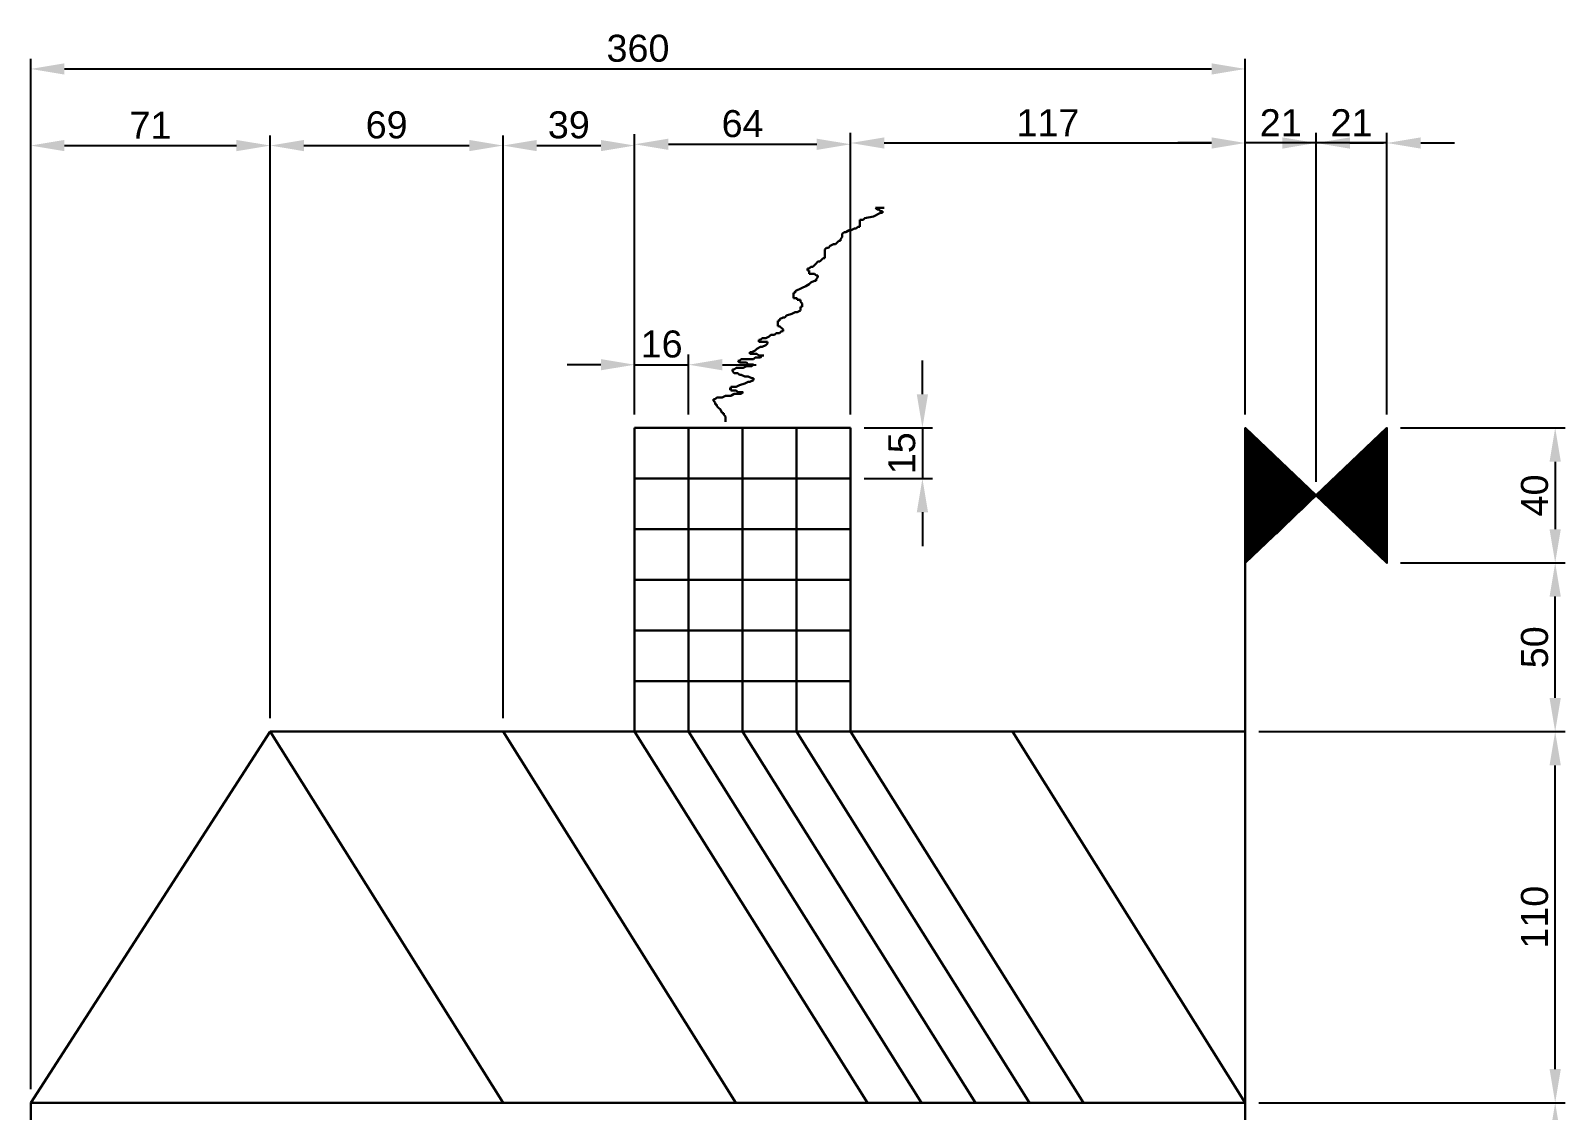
# Model space of a CAD drawing. Header units: inches. Extents: x -261 to 455, y -182 to 438.
# Drawn here: x 0 to 454.9, y 117.8 to 437.7 of the extents above; entities that cross this region are included whole.
import ezdxf

# ---------------------------------------------------------------- set-up
doc = ezdxf.new("R2010")
doc.units = ezdxf.units.IN
doc.header["$MEASUREMENT"] = 0
doc.header["$PDSIZE"] = 5
doc.layers.add('Matmenys', color=150, linetype='Continuous')
doc.layers.add('Pagrindinis', color=7, linetype='Continuous', lineweight=30)
doc.styles.get("Standard").update_dxf_attribs({"font": 'arial.ttf'})
doc.dimstyles.new('Paprastas', dxfattribs={"dimtxt": 8, "dimasz": 10, "dimexe": 3, "dimexo": 4, "dimgap": 2, "dimtad": 1, "dimdec": 4, "dimdsep": 46, "dimtxsty": 'Standard', "dimcen": 0.09, "dimadec": 0, "dimazin": 0, "dimtfac": 1, "dimtdec": 4, "dimtmove": 0, "dimatfit": 1, "dimfxl": 1, "dimtolj": 1, "dimtzin": 0, "dimarcsym": 0})

# ---------------------------------------------------------------- blocks, each defined once
blk = doc.blocks.new('*D40')
at = {"layer": 'Defpoints', "color": 0, "transparency": 16777216}
for p in [(360, 120), (451.85, 120), (320, 80)]:
    blk.add_point(p, dxfattribs=at)
at = {"layer": 'Matmenys', "color": 0, "lineweight": -2, "transparency": 16777216}
for p, q in [((364, 120), (454.85, 120)), ((451.85, 90), (451.85, 110)), ((324, 80), (454.85, 80))]:
    blk.add_line(p, q, dxfattribs=at)
at = {"layer": 'Matmenys', "color": 0, "transparency": 16777216}
for points in [[(450.18, 110), (453.52, 110), (451.85, 120)], [(450.18, 90), (453.52, 90), (451.85, 80)]]:
    blk.add_solid(points, dxfattribs=at)
at = {"layer": 'Matmenys', "color": 0, "transparency": 16777216, "insert": (445.77, 100), "char_height": 8, "attachment_point": 5, "rotation": 90}
blk.add_mtext('\\A1;40', dxfattribs=at)
blk = doc.blocks.new('*D41')
at = {"layer": 'Defpoints', "color": 0, "transparency": 16777216}
for p in [(360, 230), (451.85, 230), (360, 120)]:
    blk.add_point(p, dxfattribs=at)
at = {"layer": 'Matmenys', "color": 0, "lineweight": -2, "transparency": 16777216}
for p, q in [((364, 230), (454.85, 230)), ((451.85, 130), (451.85, 220)), ((364, 120), (454.85, 120))]:
    blk.add_line(p, q, dxfattribs=at)
at = {"layer": 'Matmenys', "color": 0, "transparency": 16777216}
for points in [[(450.18, 220), (453.52, 220), (451.85, 230)], [(450.18, 130), (453.52, 130), (451.85, 120)]]:
    blk.add_solid(points, dxfattribs=at)
at = {"layer": 'Matmenys', "color": 0, "transparency": 16777216, "insert": (445.77, 175), "char_height": 8, "attachment_point": 5, "rotation": 90}
blk.add_mtext('\\A1;110', dxfattribs=at)
blk = doc.blocks.new('*D42')
at = {"layer": 'Defpoints', "color": 0, "transparency": 16777216}
for p in [(402, 280), (451.85, 280), (360, 230)]:
    blk.add_point(p, dxfattribs=at)
at = {"layer": 'Matmenys', "color": 0, "lineweight": -2, "transparency": 16777216}
for p, q in [((406, 280), (454.85, 280)), ((451.85, 240), (451.85, 270)), ((364, 230), (454.85, 230))]:
    blk.add_line(p, q, dxfattribs=at)
at = {"layer": 'Matmenys', "color": 0, "transparency": 16777216}
for points in [[(450.18, 270), (453.52, 270), (451.85, 280)], [(450.18, 240), (453.52, 240), (451.85, 230)]]:
    blk.add_solid(points, dxfattribs=at)
at = {"layer": 'Matmenys', "color": 0, "transparency": 16777216, "insert": (445.77, 255), "char_height": 8, "attachment_point": 5, "rotation": 90}
blk.add_mtext('\\A1;50', dxfattribs=at)
blk = doc.blocks.new('*D43')
at = {"layer": 'Defpoints', "color": 0, "transparency": 16777216}
for p in [(402, 320), (402, 280), (451.85, 280)]:
    blk.add_point(p, dxfattribs=at)
at = {"layer": 'Matmenys', "color": 0, "lineweight": -2, "transparency": 16777216}
for p, q in [((406, 320), (454.85, 320)), ((451.85, 310), (451.85, 290)), ((406, 280), (454.85, 280))]:
    blk.add_line(p, q, dxfattribs=at)
at = {"layer": 'Matmenys', "color": 0, "transparency": 16777216}
for points in [[(450.18, 310), (453.52, 310), (451.85, 320)], [(450.18, 290), (453.52, 290), (451.85, 280)]]:
    blk.add_solid(points, dxfattribs=at)
at = {"layer": 'Matmenys', "color": 0, "transparency": 16777216, "insert": (445.77, 300), "char_height": 8, "attachment_point": 5, "rotation": 90}
blk.add_mtext('\\A1;40', dxfattribs=at)
blk = doc.blocks.new('*D44')
at = {"layer": 'Defpoints', "color": 0, "transparency": 16777216}
for p in [(381, 404.45), (381, 320), (402, 320)]:
    blk.add_point(p, dxfattribs=at)
at = {"layer": 'Matmenys', "color": 0, "lineweight": -2, "transparency": 16777216}
for p, q in [((381, 324), (381, 407.45)), ((402, 324), (402, 407.45)), ((371, 404.45), (361, 404.45)), ((402, 404.45), (381, 404.45)), ((412, 404.45), (422, 404.45))]:
    blk.add_line(p, q, dxfattribs=at)
at = {"layer": 'Matmenys', "color": 0, "transparency": 16777216}
for points in [[(371, 406.11), (371, 402.78), (381, 404.45)], [(412, 406.11), (412, 402.78), (402, 404.45)]]:
    blk.add_solid(points, dxfattribs=at)
at = {"layer": 'Matmenys', "color": 0, "transparency": 16777216, "insert": (391.5, 410.46), "char_height": 8, "attachment_point": 5}
blk.add_mtext('\\A1;21', dxfattribs=at)
blk = doc.blocks.new('*D45')
at = {"layer": 'Defpoints', "color": 0, "transparency": 16777216}
for p in [(360, 404.45), (360, 320), (381, 300)]:
    blk.add_point(p, dxfattribs=at)
at = {"layer": 'Matmenys', "color": 0, "lineweight": -2, "transparency": 16777216}
for p, q in [((360, 324), (360, 407.45)), ((381, 304), (381, 407.45)), ((350, 404.45), (340, 404.45)), ((381, 404.45), (360, 404.45)), ((391, 404.45), (401, 404.45))]:
    blk.add_line(p, q, dxfattribs=at)
at = {"layer": 'Matmenys', "color": 0, "transparency": 16777216}
for points in [[(350, 406.11), (350, 402.78), (360, 404.45)], [(391, 406.11), (391, 402.78), (381, 404.45)]]:
    blk.add_solid(points, dxfattribs=at)
at = {"layer": 'Matmenys', "color": 0, "transparency": 16777216, "insert": (370.5, 410.46), "char_height": 8, "attachment_point": 5}
blk.add_mtext('\\A1;21', dxfattribs=at)
blk = doc.blocks.new('*D46')
at = {"layer": 'Defpoints', "color": 0, "transparency": 16777216}
for p in [(360, 404.45), (243, 320), (360, 320)]:
    blk.add_point(p, dxfattribs=at)
at = {"layer": 'Matmenys', "color": 0, "lineweight": -2, "transparency": 16777216}
for p, q in [((243, 324), (243, 407.45)), ((360, 324), (360, 407.45)), ((253, 404.45), (350, 404.45))]:
    blk.add_line(p, q, dxfattribs=at)
at = {"layer": 'Matmenys', "color": 0, "transparency": 16777216}
for points in [[(253, 406.11), (253, 402.78), (243, 404.45)], [(350, 406.11), (350, 402.78), (360, 404.45)]]:
    blk.add_solid(points, dxfattribs=at)
at = {"layer": 'Matmenys', "color": 0, "transparency": 16777216, "insert": (301.5, 410.46), "char_height": 8, "attachment_point": 5}
blk.add_mtext('\\A1;117', dxfattribs=at)
blk = doc.blocks.new('*D47')
at = {"layer": 'Defpoints', "color": 0, "transparency": 16777216}
for p in [(243, 404.07), (179, 320), (243, 320)]:
    blk.add_point(p, dxfattribs=at)
at = {"layer": 'Matmenys', "color": 0, "lineweight": -2, "transparency": 16777216}
for p, q in [((179, 324), (179, 407.07)), ((243, 324), (243, 407.07)), ((189, 404.07), (233, 404.07))]:
    blk.add_line(p, q, dxfattribs=at)
at = {"layer": 'Matmenys', "color": 0, "transparency": 16777216}
for points in [[(189, 405.73), (189, 402.4), (179, 404.07)], [(233, 405.73), (233, 402.4), (243, 404.07)]]:
    blk.add_solid(points, dxfattribs=at)
at = {"layer": 'Matmenys', "color": 0, "transparency": 16777216, "insert": (211, 410.15), "char_height": 8, "attachment_point": 5}
blk.add_mtext('\\A1;64', dxfattribs=at)
blk = doc.blocks.new('*D48')
at = {"layer": 'Defpoints', "color": 0, "transparency": 16777216}
for p in [(179, 403.69), (179, 320), (140, 230)]:
    blk.add_point(p, dxfattribs=at)
at = {"layer": 'Matmenys', "color": 0, "lineweight": -2, "transparency": 16777216}
for p, q in [((140, 234), (140, 406.69)), ((179, 324), (179, 406.69)), ((150, 403.69), (169, 403.69))]:
    blk.add_line(p, q, dxfattribs=at)
at = {"layer": 'Matmenys', "color": 0, "transparency": 16777216}
for points in [[(150, 405.35), (150, 402.02), (140, 403.69)], [(169, 405.35), (169, 402.02), (179, 403.69)]]:
    blk.add_solid(points, dxfattribs=at)
at = {"layer": 'Matmenys', "color": 0, "transparency": 16777216, "insert": (159.5, 409.78), "char_height": 8, "attachment_point": 5}
blk.add_mtext('\\A1;39', dxfattribs=at)
blk = doc.blocks.new('*D49')
at = {"layer": 'Defpoints', "color": 0, "transparency": 16777216}
for p in [(140, 403.69), (71, 230), (140, 230)]:
    blk.add_point(p, dxfattribs=at)
at = {"layer": 'Matmenys', "color": 0, "lineweight": -2, "transparency": 16777216}
for p, q in [((71, 234), (71, 406.69)), ((140, 234), (140, 406.69)), ((81, 403.69), (130, 403.69))]:
    blk.add_line(p, q, dxfattribs=at)
at = {"layer": 'Matmenys', "color": 0, "transparency": 16777216}
for points in [[(81, 405.35), (81, 402.02), (71, 403.69)], [(130, 405.35), (130, 402.02), (140, 403.69)]]:
    blk.add_solid(points, dxfattribs=at)
at = {"layer": 'Matmenys', "color": 0, "transparency": 16777216, "insert": (105.5, 409.77), "char_height": 8, "attachment_point": 5}
blk.add_mtext('\\A1;69', dxfattribs=at)
blk = doc.blocks.new('*D50')
at = {"layer": 'Defpoints', "color": 0, "transparency": 16777216}
for p in [(71, 403.69), (71, 230), (0, 120)]:
    blk.add_point(p, dxfattribs=at)
at = {"layer": 'Matmenys', "color": 0, "lineweight": -2, "transparency": 16777216}
for p, q in [((0, 124), (0, 406.69)), ((71, 234), (71, 406.69)), ((10, 403.69), (61, 403.69))]:
    blk.add_line(p, q, dxfattribs=at)
at = {"layer": 'Matmenys', "color": 0, "transparency": 16777216}
for points in [[(10, 405.35), (10, 402.02), (0, 403.69)], [(61, 405.35), (61, 402.02), (71, 403.69)]]:
    blk.add_solid(points, dxfattribs=at)
at = {"layer": 'Matmenys', "color": 0, "transparency": 16777216, "insert": (35.5, 409.7), "char_height": 8, "attachment_point": 5}
blk.add_mtext('\\A1;71', dxfattribs=at)
blk = doc.blocks.new('*D51')
at = {"layer": 'Defpoints', "color": 0, "transparency": 16777216}
for p in [(360, 426.39), (360, 320), (0, 120)]:
    blk.add_point(p, dxfattribs=at)
at = {"layer": 'Matmenys', "color": 0, "lineweight": -2, "transparency": 16777216}
for p, q in [((0, 124), (0, 429.39)), ((360, 324), (360, 429.39)), ((10, 426.39), (350, 426.39))]:
    blk.add_line(p, q, dxfattribs=at)
at = {"layer": 'Matmenys', "color": 0, "transparency": 16777216}
for points in [[(10, 428.06), (10, 424.73), (0, 426.39)], [(350, 428.06), (350, 424.73), (360, 426.39)]]:
    blk.add_solid(points, dxfattribs=at)
at = {"layer": 'Matmenys', "color": 0, "transparency": 16777216, "insert": (180, 432.48), "char_height": 8, "attachment_point": 5}
blk.add_mtext('\\A1;360', dxfattribs=at)
blk = doc.blocks.new('*D53')
at = {"layer": 'Defpoints', "color": 0, "transparency": 16777216}
for p in [(243, 320), (243, 305), (264.3, 305)]:
    blk.add_point(p, dxfattribs=at)
at = {"layer": 'Matmenys', "color": 0, "lineweight": -2, "transparency": 16777216}
for p, q in [((264.3, 330), (264.3, 340)), ((247, 320), (267.3, 320)), ((264.3, 320), (264.3, 305)), ((247, 305), (267.3, 305)), ((264.3, 295), (264.3, 285))]:
    blk.add_line(p, q, dxfattribs=at)
at = {"layer": 'Matmenys', "color": 0, "transparency": 16777216}
for points in [[(262.63, 330), (265.97, 330), (264.3, 320)], [(262.63, 295), (265.97, 295), (264.3, 305)]]:
    blk.add_solid(points, dxfattribs=at)
at = {"layer": 'Matmenys', "color": 0, "transparency": 16777216, "insert": (258.21, 312.5), "char_height": 8, "attachment_point": 5, "rotation": 90}
blk.add_mtext('\\A1;15', dxfattribs=at)
blk = doc.blocks.new('*D54')
at = {"layer": 'Defpoints', "color": 0, "transparency": 16777216}
for p in [(195, 338.74), (179, 320), (195, 320)]:
    blk.add_point(p, dxfattribs=at)
at = {"layer": 'Matmenys', "color": 0, "lineweight": -2, "transparency": 16777216}
for p, q in [((179, 324), (179, 341.74)), ((195, 324), (195, 341.74)), ((169, 338.74), (159, 338.74)), ((179, 338.74), (195, 338.74)), ((205, 338.74), (215, 338.74))]:
    blk.add_line(p, q, dxfattribs=at)
at = {"layer": 'Matmenys', "color": 0, "transparency": 16777216}
for points in [[(169, 340.41), (169, 337.08), (179, 338.74)], [(205, 340.41), (205, 337.08), (195, 338.74)]]:
    blk.add_solid(points, dxfattribs=at)
at = {"layer": 'Matmenys', "color": 0, "transparency": 16777216, "insert": (187, 344.83), "char_height": 8, "attachment_point": 5}
blk.add_mtext('\\A1;16', dxfattribs=at)

msp = doc.modelspace()

# ---------------------------------------------------------------- hatches: boundary and pattern name
at = {"layer": 'Pagrindinis'}
h = msp.add_hatch(dxfattribs=at)
h.set_pattern_fill('ANSI31', color=256)
h.paths.add_polyline_path([(402, 320), (381, 300), (402, 280)])
h.paths.add_polyline_path([(360, 320), (360, 280), (381, 300)])

# ---------------------------------------------------------------- linework, layer by layer
for p, q in [((246.75449, 381.66991), (247.27076, 382.18581)), ((247.27076, 382.18581), (249.85212, 382.7017)), ((249.85212, 382.7017), (251.9172, 383.7335)), ((250.88466, 384.76529), (250.36839, 385.28119)), ((250.36839, 385.28119), (252.94974, 385.28119)), ((251.40093, 384.76529), (250.88466, 384.76529)), ((251.9172, 384.2494), (251.40093, 384.76529)), ((252.43347, 384.2494), (251.9172, 384.2494)), ((251.9172, 383.7335), (252.43347, 383.7335)), ((252.43347, 383.7335), (252.43347, 384.2494)), ((240.55924, 377.54273), (241.07551, 378.05863)), ((240.55924, 376.51093), (240.55924, 377.54273)), ((241.07551, 378.05863), (241.59178, 378.05863)), ((241.59178, 378.05863), (242.62432, 378.57452)), ((242.62432, 378.57452), (243.14059, 378.57452)), ((243.14059, 378.57452), (244.17314, 379.09042)), ((244.17314, 379.09042), (244.68941, 379.09042)), ((244.68941, 379.09042), (245.20568, 379.60632)), ((245.20568, 379.60632), (245.72195, 379.60632)), ((245.72195, 379.60632), (245.72195, 381.66991)), ((245.72195, 381.66991), (246.75449, 381.66991)), ((235.39653, 372.89965), (235.9128, 373.41555)), ((235.9128, 373.41555), (236.42907, 373.41555)), ((236.42907, 373.41555), (236.94534, 373.93145)), ((236.94534, 373.93145), (237.97788, 374.44734)), ((237.97788, 374.44734), (238.49415, 374.44734)), ((238.49415, 374.44734), (239.5267, 375.47914)), ((239.5267, 375.47914), (240.04297, 375.47914)), ((240.04297, 375.99504), (240.55924, 376.51093)), ((240.04297, 375.47914), (240.04297, 375.99504)), ((231.78263, 367.74068), (232.81517, 368.77247)), ((232.81517, 368.77247), (233.33144, 369.28837)), ((233.33144, 369.28837), (233.84772, 369.28837)), ((233.84772, 369.28837), (234.88026, 370.32016)), ((234.88026, 370.32016), (235.39653, 370.32016)), ((235.39653, 370.32016), (235.39653, 372.89965)), ((230.23382, 366.70888), (230.23382, 367.22478)), ((230.23382, 367.22478), (230.75009, 367.22478)), ((230.75009, 366.70888), (230.23382, 366.70888)), ((230.75009, 367.22478), (231.26636, 367.74068)), ((230.75009, 365.67709), (230.75009, 366.70888)), ((232.2989, 365.67709), (230.75009, 365.67709)), ((231.26636, 367.74068), (231.78263, 367.74068)), ((232.81517, 365.16119), (232.2989, 365.67709)), ((233.33144, 365.16119), (232.81517, 365.16119)), ((232.81517, 364.1294), (233.33144, 364.64529)), ((232.81517, 363.6135), (232.81517, 364.1294)), ((233.33144, 364.64529), (233.33144, 365.16119)), ((226.10365, 358.45452), (226.10365, 360.00222)), ((226.10365, 360.00222), (226.61992, 360.00222)), ((226.61992, 360.51811), (228.68501, 361.54991)), ((226.61992, 360.00222), (226.61992, 360.51811)), ((228.68501, 361.54991), (229.71755, 362.06581)), ((229.71755, 362.06581), (230.75009, 362.5817)), ((230.75009, 362.5817), (231.26636, 363.0976)), ((231.26636, 363.0976), (232.2989, 363.6135)), ((232.2989, 363.6135), (232.81517, 363.6135)), ((227.13619, 358.45452), (226.10365, 358.45452)), ((227.13619, 357.93863), (227.13619, 358.45452)), ((228.16873, 357.93863), (227.13619, 357.93863)), ((227.13619, 354.32734), (228.16873, 354.84324)), ((228.16873, 357.42273), (228.16873, 357.93863)), ((228.68501, 356.90683), (228.16873, 357.42273)), ((228.16873, 354.84324), (228.16873, 355.87504)), ((228.16873, 355.87504), (228.68501, 355.87504)), ((228.68501, 355.87504), (228.68501, 356.90683)), ((221.45721, 350.20016), (221.45721, 351.74786)), ((221.45721, 351.74786), (221.97348, 351.74786)), ((221.97348, 352.26375), (223.00602, 352.77965)), ((221.97348, 351.74786), (221.97348, 352.26375)), ((223.00602, 352.77965), (223.5223, 352.77965)), ((223.5223, 352.77965), (224.03857, 353.29555)), ((224.03857, 353.29555), (225.58738, 353.81145)), ((225.58738, 353.81145), (226.61992, 354.32734)), ((226.61992, 354.32734), (227.13619, 354.32734)), ((215.77823, 345.55709), (215.77823, 346.07298)), ((215.77823, 346.07298), (216.2945, 346.07298)), ((216.2945, 346.07298), (216.81077, 346.58888)), ((216.81077, 346.58888), (217.84331, 346.58888)), ((217.84331, 346.58888), (218.87586, 347.10478)), ((218.87586, 347.10478), (219.39213, 347.62068)), ((219.39213, 347.62068), (220.42467, 347.62068)), ((220.42467, 347.62068), (220.94094, 348.13657)), ((220.94094, 348.13657), (221.97348, 348.13657)), ((221.97348, 350.20016), (221.45721, 350.20016)), ((223.00602, 349.16837), (221.97348, 350.20016)), ((221.97348, 348.13657), (222.48975, 348.65247)), ((222.48975, 348.65247), (223.00602, 348.65247)), ((223.00602, 348.65247), (223.00602, 349.16837)), ((213.19688, 341.94581), (213.19688, 342.4617)), ((213.19688, 342.4617), (213.71314, 342.4617)), ((215.26196, 341.94581), (213.19688, 341.94581)), ((213.71314, 342.4617), (214.74569, 342.9776)), ((214.74569, 342.9776), (215.26196, 343.4935)), ((215.26196, 343.4935), (216.2945, 344.00939)), ((215.77823, 341.42991), (215.26196, 341.94581)), ((218.35958, 345.55709), (215.77823, 345.55709)), ((217.32704, 341.42991), (215.77823, 341.42991)), ((216.2945, 344.00939), (216.81077, 344.00939)), ((216.2945, 340.91401), (216.81077, 341.42991)), ((216.81077, 344.00939), (217.84331, 344.52529)), ((216.81077, 341.42991), (217.32704, 341.42991)), ((217.84331, 344.52529), (218.35958, 345.04119)), ((218.35958, 345.04119), (218.35958, 345.55709)), ((208.03416, 336.78683), (208.03416, 337.30273)), ((208.03416, 337.30273), (208.55044, 337.30273)), ((208.55044, 336.27093), (208.03416, 336.78683)), ((208.55044, 337.30273), (209.06671, 337.81863)), ((209.06671, 337.81863), (211.13179, 337.81863)), ((210.09925, 339.36632), (209.58298, 339.88222)), ((209.58298, 339.88222), (210.09925, 339.88222)), ((210.09925, 339.88222), (210.61552, 340.39811)), ((212.16433, 339.36632), (210.09925, 339.36632)), ((210.61552, 340.39811), (214.22942, 340.39811)), ((211.13179, 337.81863), (212.16433, 338.33452)), ((212.6806, 338.85042), (212.16433, 339.36632)), ((212.16433, 338.33452), (213.71314, 338.33452)), ((214.22942, 338.85042), (212.6806, 338.85042)), ((213.71314, 338.33452), (214.22942, 338.85042)), ((214.22942, 340.39811), (214.74569, 340.91401)), ((214.74569, 340.91401), (216.2945, 340.91401)), ((207.51789, 331.62786), (207.51789, 332.14375)), ((207.51789, 332.14375), (209.06671, 332.14375)), ((209.58298, 336.27093), (208.55044, 336.27093)), ((209.06671, 332.14375), (210.09925, 332.65965)), ((210.09925, 335.75504), (209.58298, 336.27093)), ((210.61552, 335.75504), (210.09925, 335.75504)), ((210.09925, 332.65965), (211.64806, 333.17555)), ((211.64806, 335.23914), (210.61552, 335.75504)), ((212.6806, 335.23914), (211.64806, 335.23914)), ((211.64806, 333.17555), (212.6806, 333.69145)), ((213.71314, 334.72324), (212.6806, 335.23914)), ((212.6806, 333.69145), (213.19688, 333.69145)), ((213.19688, 333.69145), (214.22942, 334.20734)), ((214.22942, 334.72324), (213.71314, 334.72324)), ((214.22942, 334.20734), (214.22942, 334.72324)), ((202.35518, 328.01657), (202.35518, 328.53247)), ((202.35518, 328.53247), (202.87145, 328.53247)), ((202.87145, 327.50068), (202.35518, 328.01657)), ((202.87145, 328.53247), (203.38772, 329.04837)), ((202.87145, 326.98478), (202.87145, 327.50068)), ((203.38772, 329.04837), (204.93654, 329.04837)), ((204.93654, 329.04837), (205.96908, 329.56427)), ((205.96908, 329.56427), (207.51789, 329.56427)), ((207.51789, 331.62786), (207.00162, 331.62786)), ((207.00162, 331.62786), (207.51789, 331.62786)), ((207.51789, 331.11196), (207.51789, 331.62786)), ((209.06671, 331.11196), (207.51789, 331.11196)), ((207.51789, 329.56427), (208.55044, 330.08016)), ((208.55044, 330.08016), (210.61552, 330.08016)), ((209.58298, 330.59606), (209.06671, 331.11196)), ((211.13179, 330.59606), (209.58298, 330.59606)), ((210.61552, 330.08016), (211.13179, 330.59606)), ((203.38772, 326.98478), (202.87145, 326.98478)), ((203.38772, 326.46888), (203.38772, 326.98478)), ((203.904, 325.95298), (203.38772, 326.46888)), ((204.42027, 325.43709), (203.904, 325.95298)), ((204.93654, 324.40529), (204.42027, 325.43709)), ((205.45281, 324.40529), (204.93654, 324.40529)), ((205.45281, 323.88939), (205.45281, 324.40529)), ((205.96908, 323.3735), (205.45281, 323.88939)), ((205.96908, 321.8258), (205.96908, 323.3735)), ((179, 230), (179, 320)), ((179, 320), (243, 320)), ((195, 230), (195, 320)), ((211, 230), (211, 320)), ((227, 230), (227, 320)), ((243, 320), (243, 230)), ((179, 305), (243, 305)), ((179, 290), (243, 290)), ((360, 230), (360, 280)), ((179, 275), (243, 275)), ((179, 260), (243, 260)), ((179, 245), (243, 245)), ((0, 120), (71, 230)), ((71, 230), (140, 120)), ((71, 230), (291, 230)), ((140, 230), (209, 120)), ((179, 230), (248, 120)), ((195, 230), (264, 120)), ((211, 230), (280, 120)), ((227, 230), (296, 120)), ((243, 230), (312, 120)), ((291, 230), (360, 120)), ((360, 230), (291, 230)), ((360, 120), (360, 230)), ((360, 120), (0, 120)), ((0, 120), (0, 0)), ((360, 0), (360, 120))]:
    msp.add_line(p, q, dxfattribs=at)
msp.add_lwpolyline([(360, 280), (402, 320), (402, 280), (360, 320), (360, 280)], dxfattribs=at)

# ---------------------------------------------------------------- dimensions: what is measured, and where the dimension line sits
at = {"layer": 'Matmenys'}
for base, p1, p2, picture, middle in [((360, 426.39397), (0, 120), (360, 320), '*D51', (180, 432.48128)), ((71, 403.68769), (0, 120), (71, 230), '*D50', (35.5, 409.70407)), ((140, 403.68769), (71, 230), (140, 230), '*D49', (105.5, 409.77228)), ((179, 403.68769), (140, 230), (179, 320), '*D48', (159.5, 409.77501)), ((243, 404.06769), (179, 320), (243, 320), '*D47', (211, 410.15228)), ((360, 404.44769), (243, 320), (360, 320), '*D46', (301.5, 410.46407)), ((360, 404.44769), (381, 300), (360, 320), '*D45', (370.5, 410.46407)), ((381, 404.44769), (402, 320), (381, 320), '*D44', (391.5, 410.46407)), ((195, 338.74216), (179, 320), (195, 320), '*D54', (187, 344.82674))]:
    dim = msp.add_linear_dim(base=base, p1=p1, p2=p2, dimstyle='Paprastas', dxfattribs=at)
    dim.commit()
    dim.dimension.update_dxf_attribs({"geometry": picture, "text_midpoint": middle})
dim = msp.add_linear_dim(base=(264.29864, 305), p1=(243, 320), p2=(243, 305), angle=90, dimstyle='Paprastas', dxfattribs=at)
dim.commit()
dim.dimension.update_dxf_attribs({"geometry": '*D53', "text_midpoint": (264.29864, 312.5), "dimtype": 160})
for base, p1, p2, picture, middle in [((451.85003, 280), (402, 320), (402, 280), '*D43', (445.76544, 300)), ((451.85003, 280), (360, 230), (402, 280), '*D42', (445.76544, 255)), ((451.85003, 230), (360, 120), (360, 230), '*D41', (445.76544, 175)), ((451.85003, 120), (320, 80), (360, 120), '*D40', (445.76544, 100))]:
    dim = msp.add_linear_dim(base=base, p1=p1, p2=p2, angle=90, dimstyle='Paprastas', dxfattribs=at)
    dim.commit()
    dim.dimension.update_dxf_attribs({"geometry": picture, "text_midpoint": middle})

doc.saveas('drawing.dxf')
